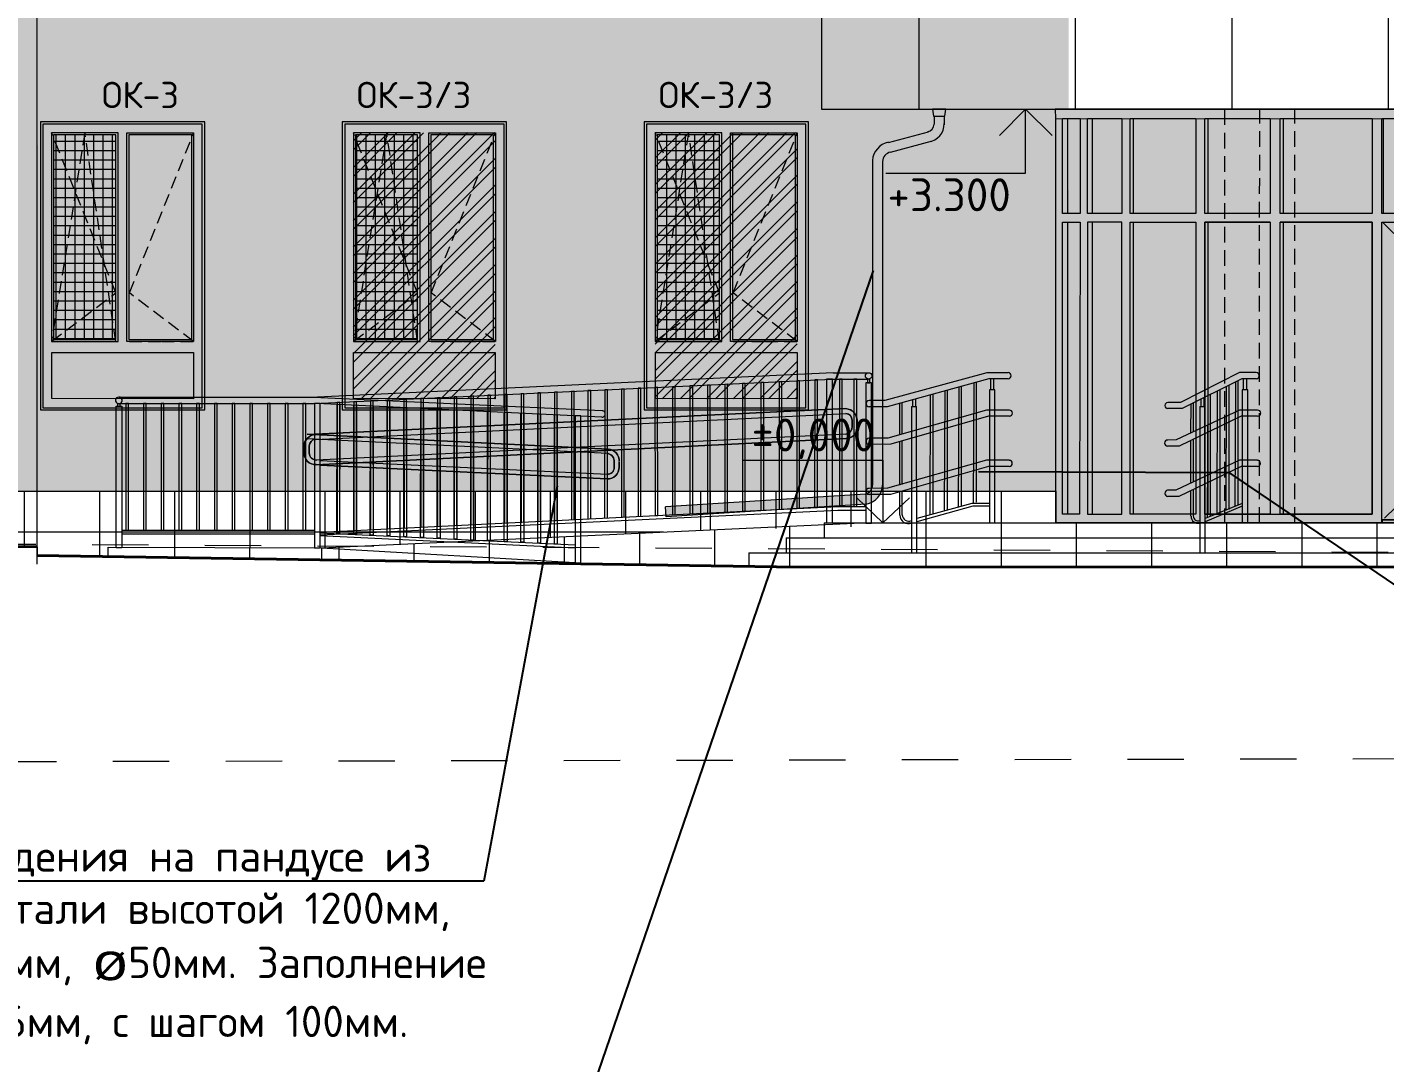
# Model space of a CAD drawing. Header units: millimetres. Extents: x -136099598 to 9192475, y 0 to 779331.
# Drawn here: x -328732 to -317891, y 284243 to 292509 of the extents above; entities that cross this region are included whole.
import ezdxf
from ezdxf import colors
from ezdxf.entities.mleader import LeaderData, LeaderLine
from ezdxf.math import Vec2, Vec3

# ---------------------------------------------------------------- set-up
doc = ezdxf.new("R2010")
doc.units = ezdxf.units.MM
doc.header["$MEASUREMENT"] = 0
for name, pattern in [('01_base$0$DASHED2', [0.375, 0.25, -0.125]), ('ADSK_Скрыто', [6, 3, -3]), ('ADSK_Штриховая_ш2 п1', [3, 2, -1]), ('DASHED2', [9.525, 6.35, -3.175])]:
    doc.linetypes.add(name, pattern=pattern)
doc.layers.get('0').update_dxf_attribs({"color": 250, "lineweight": 9})
for name, color, linetype, lineweight, true_color in [('!!!_Фасад_RAL7016', 7, 'Continuous', 0, 0x383e42), ('!_Окно_00_Штрих_Стекло', 7, 'Continuous', 0, 0x737373), ('!_Фасад_Штрих_Син', 7, 'Continuous', 5, 0x86d5d5), ('RAL 000 80 00', 7, 'Continuous', 0, 0xb9b8b6), ('RAL 7016', 7, 'Continuous', 0, 0x383e42), ('RAL 90 10', 7, 'Continuous', 0, 0xf1ece1)]:
    doc.layers.add(name, color=color, linetype=linetype, lineweight=lineweight, true_color=true_color)
for name, color, linetype, lineweight in [('!_Цоколь', 7, 'Continuous', 0), ('_Скрыто_', 7, 'ADSK_Скрыто', 9), ('АР-Выноски', 5, 'Continuous', 5), ('АР_Витраж', 4, 'Continuous', 15), ('АР_тонкая линия', 250, 'Continuous', 0), ('Водосточная система_Ном._пера__120', 7, 'Continuous', 5), ('Конструктив - Крыльца', 107, 'Continuous', 15), ('Панель', 7, 'Continuous', 9), ('Перекрытия', 7, 'Continuous', 9), ('Подвал', 250, 'ADSK_Штриховая_ш2 п1', 30), ('пунктир', 251, 'Continuous', 13), ('СТЕНЫ кирпич ЛИДЕР', 250, 'Continuous', 15), ('фасады', 7, 'Continuous', 9)]:
    doc.layers.add(name, color=color, linetype=linetype, lineweight=lineweight)
for name, color, linetype in [('!Рамки Штампы', 7, 'Continuous'), ('PDF _0', 7, 'Continuous'), ('PDF _PDF _0', 7, 'Continuous'), ('PDF _Текст', 7, 'Continuous')]:
    doc.layers.add(name, color=color, linetype=linetype)
doc.styles.add('ICOCPEUR', font='isocpeur.ttf')
doc.styles.add('PDF ISOCPEUR', font='isocpeur.ttf')
pattern_1 = [(90, (541247.05, -120), (-600, 1e-13), []), (180, (541247.05, -120), (-2e-13, -600), [])]

# ---------------------------------------------------------------- blocks, each defined once
blk = doc.blocks.new('A$C291afce0')
at = {"layer": 'PDF _0', "lineweight": 0}
blk.add_lwpolyline([(-6792, 578), (6807, 578), (6807, -622), (-6792, -622)], close=True, dxfattribs=at)
blk.add_lwpolyline([(-6792, -622), (-6792, 578)], dxfattribs=at)
blk = doc.blocks.new('A$Cb9b29b39')
at = {"layer": '!_Окно_00_Штрих_Стекло'}
h = blk.add_hatch(color=256, dxfattribs=at)
h.dxf.hatch_style = 1
h.set_gradient(color1=(70, 92, 124), color2=(219, 225, 235), name='CURVED')
h.paths.add_polyline_path([(105, 2196), (601, 2196), (601, 564), (105, 564)])
h.paths.add_polyline_path([(1208, 2196), (707, 2195), (707, 563), (1208, 564)])
h.paths.add_polyline_path([(90, 460), (1222, 458), (1221, 89), (90, 91)])
at = {"layer": 'PDF _PDF _0', "lineweight": 0, "true_color": 0x636466}
h = blk.add_hatch(dxfattribs=at)
h.set_pattern_fill('ANSI37', color=251, scale=600, angle=135)
h.paths.add_polyline_path([(601, 564), (601, 2197), (105, 2196), (105, 563)])
at = {"layer": 'RAL 7016'}
h = blk.add_hatch(color=256, dxfattribs=at)
h.dxf.hatch_style = 1
h.paths.add_polyline_path([(1312, 2301), (0, 2301), (0, 0), (1312, 0)])
h.paths.add_polyline_path([(707, 2196), (1207, 2196), (1208, 564), (707, 563)], flags=16)
h.paths.add_polyline_path([(601, 2196), (601, 564), (105, 564), (105, 2196)], flags=16)
h.paths.add_polyline_path([(1222, 458), (1222, 89), (90, 91), (90, 460)], flags=16)
at = {"layer": 'PDF _0', "linetype": 'ADSK_Штриховая_ш2 п1', "lineweight": 0, "ltscale": 50}
for points in [[(601, 548), (355, 2213), (89, 548), (601, 935), (89, 2213)], [(711, 548), (969, 548), (1223, 548), (711, 935), (1223, 2213)]]:
    blk.add_lwpolyline(points, dxfattribs=at)
at = {"layer": 'PDF _PDF _0', "lineweight": 0}
for points in [[(0, 0), (1312, 0), (1312, 2301), (0, 2301)], [(20, 18), (1292, 18), (1292, 2281), (20, 2281)], [(89, 548), (621, 548), (621, 2213), (89, 2213)], [(105, 563), (601, 564), (601, 2197), (105, 2196)], [(1223, 548), (691, 548), (691, 2213), (1223, 2213)], [(707, 563), (1208, 564), (1208, 2197), (707, 2196)], [(1222, 88), (90, 92), (90, 459), (1222, 459)]]:
    blk.add_lwpolyline(points, close=True, dxfattribs=at)
at = {"layer": 'PDF _Текст', "lineweight": 0, "insert": (490, 2409), "char_height": 210, "attachment_point": 7, "style": 'PDF ISOCPEUR'}
blk.add_mtext('ОК-3', dxfattribs=at)
blk = doc.blocks.new('A$C9c583e8e')
at = {"layer": 'фасады', "true_color": 0xe9f2f2}
blk.add_hatch(color=7, dxfattribs=at).paths.add_polyline_path([(148, 1095), (111, 1095), (113, -1188), (148, -1189)])
at = {"layer": 'АР_Витраж', "color": 18, "true_color": 0x000000}
blk.add_lwpolyline([(148, 1095), (111, 1095), (111, -1189), (148, -1189)], close=True, dxfattribs=at)
blk = doc.blocks.new('A$C26549499')
at = {"layer": '!_Окно_00_Штрих_Стекло'}
h = blk.add_hatch(color=256, dxfattribs=at)
h.dxf.hatch_style = 1
h.set_gradient(color1=(70, 92, 124), color2=(219, 225, 235), name='CURVED')
h.paths.add_polyline_path([(9772, 67), (9780, 3228), (103, 3228), (98, 67)])
h = blk.add_hatch(color=256, dxfattribs=at)
h.dxf.hatch_style = 1
h.set_gradient(color1=(70, 92, 124), color2=(219, 225, 235), name='CURVED')
h.paths.add_polyline_path([(2710, 323), (4269, 323), (4269, 2297), (2710, 2297)])
h = blk.add_hatch(color=256, dxfattribs=at)
h.dxf.hatch_style = 1
h.set_gradient(color1=(70, 92, 124), color2=(219, 225, 235), name='CURVED')
h.paths.add_polyline_path([(7162, 325), (5602, 325), (5602, 2299), (7162, 2299)])
at = {"true_color": 0x383e42}
h = blk.add_hatch(color=250, dxfattribs=at)
h.dxf.hatch_style = 1
h.paths.add_polyline_path([(4369, 2398), (2610, 2398), (2610, -2), (4369, -2)])
h.paths.add_polyline_path([(2710, 323), (2710, 2298), (4269, 2298), (4269, 323)], flags=16)
h = blk.add_hatch(color=250, dxfattribs=at)
h.dxf.hatch_style = 1
h.paths.add_polyline_path([(5502, 2400), (7262, 2400), (7262, 0), (5502, 0)])
h.paths.add_polyline_path([(7162, 325), (7162, 2300), (5602, 2300), (5602, 325)], flags=16)
h = blk.add_hatch(color=250, dxfattribs=at)
h.dxf.hatch_style = 1
h.paths.add_polyline_path([(3909, 2291), (3709, 2291), (3709, 322), (3909, 322)])
h = blk.add_hatch(color=250, dxfattribs=at)
h.dxf.hatch_style = 1
h.paths.add_polyline_path([(5962, 2293), (6162, 2293), (6162, 324), (5962, 324)])
at = {"layer": 'RAL 7016', "ltscale": 100, "transparency": 33554687}
h = blk.add_hatch(color=256, dxfattribs=at)
h.dxf.hatch_style = 1
h.paths.add_polyline_path([(0, 3300), (9871, 3300), (9871, 0), (0, 0)])
h.paths.add_polyline_path([(96, 3226), (98, 68), (9773, 68), (9771, 3226)], flags=16)
h = blk.add_hatch(color=256, dxfattribs=at)
h.dxf.hatch_style = 1
h.paths.add_polyline_path([(294, 59), (294, 3228), (194, 3228), (194, 59)])
h = blk.add_hatch(color=256, dxfattribs=at)
h.dxf.hatch_style = 1
h.paths.add_polyline_path([(622, 58), (622, 3228), (529, 3228), (529, 58)])
h = blk.add_hatch(color=256, dxfattribs=at)
h.dxf.hatch_style = 1
h.paths.add_polyline_path([(1217, 59), (1217, 3228), (1120, 3228), (1120, 59)])
h = blk.add_hatch(color=256, dxfattribs=at)
h.dxf.hatch_style = 1
h.paths.add_polyline_path([(1818, 58), (1818, 3227), (1711, 3227), (1712, 58)])
h = blk.add_hatch(color=256, dxfattribs=at)
h.dxf.hatch_style = 1
h.paths.add_polyline_path([(2610, 59), (2609, 3227), (2526, 3227), (2526, 59)])
h = blk.add_hatch(color=256, dxfattribs=at)
h.dxf.hatch_style = 1
h.paths.add_polyline_path([(4470, 58), (4470, 3228), (4370, 3228), (4370, 58)])
h = blk.add_hatch(color=256, dxfattribs=at)
h.dxf.hatch_style = 1
h.paths.add_polyline_path([(5533, 58), (5533, 3228), (5433, 3228), (5433, 58)])
h = blk.add_hatch(color=256, dxfattribs=at)
h.dxf.hatch_style = 1
h.paths.add_polyline_path([(7357, 58), (7357, 3228), (7257, 3228), (7257, 58)])
h = blk.add_hatch(color=256, dxfattribs=at)
h.dxf.hatch_style = 1
h.paths.add_polyline_path([(8160, 58), (8160, 3226), (8053, 3226), (8053, 58)])
h = blk.add_hatch(color=256, dxfattribs=at)
h.dxf.hatch_style = 1
h.paths.add_polyline_path([(8751, 58), (8751, 3226), (8654, 3226), (8654, 58)])
h = blk.add_hatch(color=256, dxfattribs=at)
h.dxf.hatch_style = 1
h.paths.add_polyline_path([(9342, 58), (9342, 3226), (9249, 3226), (9249, 58)])
h = blk.add_hatch(color=256, dxfattribs=at)
h.dxf.hatch_style = 1
h.paths.add_polyline_path([(9677, 58), (9677, 3225), (9577, 3225), (9577, 58)])
h = blk.add_hatch(color=256, dxfattribs=at)
h.dxf.hatch_style = 1
h.paths.add_polyline_path([(9818, 2467), (53, 2468), (53, 2398), (9818, 2398)])
at = {"ltscale": 150}
blk.add_lwpolyline([(-2, 3228), (9871, 3225), (9871, 3300), (-4, 3300)], close=True, dxfattribs=at)
at = {"layer": 'PDF _0', "lineweight": 0}
for points in [[(0, 0), (0, 3225)], [(98, 2468), (98, 3225)], [(294, 2468), (294, 3227)], [(622, 2468), (622, 3225)], [(1217, 2468), (1217, 3225)], [(1818, 2468), (1818, 3225)], [(2618, 2468), (2618, 3225)], [(7257, 2471), (7257, 3229)], [(8160, 2468), (8681, 2468), (8681, 3225), (7342, 3228), (7340, 2468), (8080, 2468)], [(8053, 2468), (8053, 3225)], [(8654, 2468), (8654, 3225)], [(9249, 2468), (9249, 3225)], [(9577, 2468), (9577, 3225)], [(9773, 2468), (9773, 3225)], [(9871, 0), (9871, 3225)], [(98, 68), (98, 2398)], [(294, 68), (294, 2398)], [(622, 68), (622, 2398)], [(1712, 2398), (1190, 2398), (1190, 68), (2526, 68), (2526, 2398), (1792, 2398)], [(1217, 68), (1217, 2398)], [(1217, 68), (1217, 2398)], [(1818, 68), (1818, 2398)], [(8160, 2398), (8681, 2398), (8681, 68), (7340, 68), (7340, 2398), (8080, 2398)], [(8053, 68), (8053, 2398)], [(8654, 68), (8654, 2398)], [(9249, 68), (9249, 2398)], [(9577, 68), (9577, 2398)], [(9773, 68), (9773, 2398)], [(9871, 0), (0, 0)]]:
    blk.add_lwpolyline(points, dxfattribs=at)
for points in [[(53, 3227), (194, 3227), (194, 2468), (53, 2468)], [(254, 3227), (529, 3227), (529, 2468), (254, 2468)], [(595, 3227), (1120, 3227), (1120, 2468), (595, 2468)], [(1190, 3227), (1712, 3227), (1712, 2468), (1190, 2468)], [(1792, 3227), (2526, 3227), (2526, 2468), (1792, 2468)], [(2605, 3227), (4370, 3227), (4370, 2468), (2605, 2468)], [(4450, 3227), (5433, 3229), (5433, 2471), (4450, 2468)], [(7270, 3229), (5515, 3229), (5515, 2471), (7270, 2471)], [(8080, 3227), (7342, 3228), (7340, 2468), (8080, 2468)], [(8681, 3225), (8160, 3225), (8160, 2468), (8681, 2468)], [(9276, 3225), (8751, 3225), (8751, 2468), (9276, 2468)], [(9617, 3225), (9342, 3225), (9342, 2468), (9617, 2468)], [(9818, 3225), (9677, 3225), (9677, 2468), (9818, 2468)], [(53, 2398), (194, 2398), (190, 68), (53, 68)], [(529, 2398), (254, 2398), (254, 68), (529, 68)], [(595, 2398), (1120, 2398), (1120, 68), (595, 68)], [(1190, 2398), (1712, 2398), (1712, 68), (1190, 68)], [(1792, 2398), (2526, 2398), (2526, 68), (1792, 68)], [(1792, 2398), (2526, 2398), (2526, 68), (1792, 68)], [(2605, 2398), (4369, 2398), (4369, 0), (2605, 0)], [(5433, 2401), (4435, 2398), (4435, 66), (5433, 69)], [(7270, 2401), (5512, 2401), (5512, 2), (7270, 0)], [(8080, 2398), (7340, 2398), (7340, 68), (8080, 68)], [(8681, 2398), (8160, 2398), (8160, 68), (8681, 68)], [(9276, 2398), (8751, 2398), (8751, 68), (9276, 68)], [(9342, 2398), (9617, 2398), (9617, 68), (9342, 68)], [(9818, 2398), (9677, 2398), (9682, 68), (9818, 68)]]:
    blk.add_lwpolyline(points, close=True, dxfattribs=at)
at = {"layer": 'PDF _0', "color": 251, "lineweight": 0, "true_color": 0x626366, "transparency": 33554559}
for points in [[(2605, 0), (2605, 0), (0, 0)], [(5513, 3), (5513, 3), (4365, 0)]]:
    blk.add_solid(points, dxfattribs=at)
at = {"layer": 'АР_Витраж', "color": 18, "true_color": 0x000000}
for points in [[(2605, 2398), (4369, 2398), (4369, 23), (2605, 23)], [(7270, 2400), (5502, 2400), (5502, 25), (7270, 25)], [(3709, 2298), (2710, 2298), (2710, 323), (3709, 323)], [(3909, 2298), (4269, 2298), (4269, 323), (3909, 323)], [(5962, 2300), (5602, 2300), (5602, 325), (5962, 325)], [(6162, 2300), (7162, 2300), (7162, 325), (6162, 325)], [(2610, 23), (4369, 23), (4369, -2), (2610, -2)], [(7262, 25), (5502, 25), (5502, 0), (7262, 0)]]:
    blk.add_lwpolyline(points, close=True, dxfattribs=at)
at = {"layer": 'Панель'}
for p, q in [((3809, 2398), (3809, 23)), ((6062, 2400), (6062, 25))]:
    blk.add_line(p, q, dxfattribs=at)
at = {"layer": 'Перекрытия', "linetype": 'DASHED2', "ltscale": 20}
for points in [[(2610, 2398), (3809, 1186), (2610, 23)], [(4369, 2398), (3809, 1186), (4369, 23)], [(5502, 2400), (6062, 1188), (5502, 25)], [(7262, 2400), (6062, 1188), (7262, 25)]]:
    blk.add_lwpolyline(points, dxfattribs=at)
for points in [[(3909, 1145), (4269, 1145), (4269, 1182), (3909, 1182)], [(5962, 1147), (5602, 1147), (5602, 1184), (5962, 1184)]]:
    blk.add_lwpolyline(points, close=True, dxfattribs=at)
at = {"layer": '!Рамки Штампы', "color": 2, "linetype": 'ByBlock', "lineweight": 5, "ltscale": 40}
blk.add_blockref('A$C9c583e8e', (3520, 1238), dxfattribs=at)
at = {"layer": '!Рамки Штампы', "color": 2, "linetype": 'ByBlock', "lineweight": 5, "ltscale": 40, "xscale": -1}
blk.add_blockref('A$C9c583e8e', (6351, 1240), dxfattribs=at)
at = {"layer": 'PDF _Текст', "lineweight": 0, "insert": (6077, 2771), "char_height": 210, "attachment_point": 7, "style": 'PDF ISOCPEUR'}
blk.add_mtext('ВН-1', dxfattribs=at)
blk = doc.blocks.new('A$C857bca72')
at = {"ltscale": 150}
blk.add_line((0, 1169), (41, 1169), dxfattribs=at)
for centre, radius, start, end in [((-14, 292), 55.7, 180.3791, 284.933), ((-13, 294), 39.1, 178.5094, 289.299)]:
    blk.add_arc(centre, radius, start, end, dxfattribs=at)
at = {"layer": 'PDF _0', "lineweight": 0}
for p, q in [((349, 1302), (349, 1390)), ((372, 1390), (372, 1302)), ((11, 1169), (11, 1227)), ((33, 1239), (33, 1169))]:
    blk.add_line(p, q, dxfattribs=at)
for points in [[(451, 1439), (317, 1439), (-155, 1200), (-255, 1200)], [(453, 1390), (335, 1390), (-141, 1151), (-258, 1151)], [(210, 337), (214, 1328)], [(231, 1337), (231, 345)], [(283, 372), (287, 1364)], [(304, 1372), (304, 381)], [(384, 240), (384, 1302), (339, 1302), (339, 240)], [(-52, 1195), (-52, 965)], [(63, 280), (67, 1257)], [(84, 1265), (84, 289)], [(138, 309), (142, 1293)], [(159, 1301), (159, 318)], [(462, 1139), (317, 1139), (-188, 901), (-258, 900)], [(462, 1091), (331, 1091), (-165, 852), (-258, 851)], [(-70, 956), (-69, 1186)], [(0, 1169), (0, 0), (44, 0), (41, 1169)], [(-70, 556), (-70, 897)], [(-52, 906), (-52, 565)], [(461, 739), (316, 739), (-190, 500), (-258, 499)], [(461, 690), (330, 690), (-167, 451), (-258, 450)], [(-183, 451), (-183, 451)], [(-70, 292), (-70, 497)], [(-52, 506), (-52, 295)], [(339, 395), (339, 395), (44, 274)], [(339, 373), (339, 373), (44, 248)]]:
    blk.add_lwpolyline(points, dxfattribs=at)
for centre, start, end in [((451, 1414), 270.0009, 89.9991), ((-255, 1176), 90.0009, 269.9991), ((462, 1115), 270.0009, 89.9991), ((-256, 876), 90.0009, 269.9991), ((461, 714), 270.0009, 89.9991), ((-255, 475), 90.0009, 269.9991)]:
    blk.add_arc(centre, 24.4, start, end, dxfattribs=at)
blk = doc.blocks.new('A$C0f0e8ce5')
at = {"ltscale": 150}
blk.add_line((0, 1169), (41, 1169), dxfattribs=at)
for centre, radius, start, end in [((-24, 303), 69.5, 181.6301, 290.3445), ((-22, 306), 53.3, 183.6362, 294.9608)]:
    blk.add_arc(centre, radius, start, end, dxfattribs=at)
at = {"layer": 'PDF _0', "lineweight": 0}
for p, q in [((633, 1302), (633, 1389)), ((655, 1389), (655, 1302)), ((11, 1169), (11, 1221)), ((33, 1228), (33, 1169))]:
    blk.add_line(p, q, dxfattribs=at)
for points in [[(772, 1438), (601, 1438), (-212, 1215), (-338, 1215)], [(773, 1389), (618, 1389), (-194, 1166), (-341, 1166)], [(376, 365), (380, 1323)], [(397, 1327), (397, 371)], [(496, 398), (500, 1356)], [(516, 1360), (516, 404)], [(667, 240), (667, 1302), (623, 1302), (623, 240)], [(-94, 942), (-93, 1192)], [(-76, 1197), (-76, 947)], [(149, 302), (153, 1259)], [(170, 1264), (170, 308)], [(264, 336), (268, 1293)], [(285, 1298), (285, 342)], [(782, 1139), (600, 1139), (-188, 916), (-341, 915)], [(782, 1090), (615, 1090), (-165, 867), (-341, 866)], [(0, 1169), (0, 0), (44, 0), (41, 1169)], [(-93, 540), (-93, 887)], [(-76, 892), (-76, 545)], [(781, 739), (599, 739), (-190, 515), (-340, 514)], [(781, 690), (614, 690), (-167, 466), (-340, 465)], [(-183, 466), (-183, 466)], [(-94, 301), (-93, 486)], [(-76, 491), (-76, 302)], [(623, 395), (481, 395), (44, 274)], [(623, 373), (489, 373), (44, 248)]]:
    blk.add_lwpolyline(points, dxfattribs=at)
for centre, start, end in [((772, 1414), 270.0009, 89.9991), ((-338, 1191), 90.0009, 269.9991), ((782, 1115), 270.0009, 89.9991), ((-338, 891), 90.0009, 269.9991), ((781, 714), 270.0009, 89.9991), ((-338, 490), 90.0009, 269.9991)]:
    blk.add_arc(centre, 24.4, start, end, dxfattribs=at)
blk = doc.blocks.new('A$C4fb3ac88')
at = {"ltscale": 150}
for name, p in [('A$C0f0e8ce5', (-6085, 0)), ('A$C857bca72', (-3783, 0))]:
    blk.add_blockref(name, p, dxfattribs=at)
blk = doc.blocks.new('A$C777aa351')
at = {"ltscale": 150}
for p, q in [((1530, 2175), (1817, 2175)), ((1535, 2227), (1819, 2227)), ((-4177, 1980), (-2609, 1980)), ((-4169, 2032), (-2583, 2032)), ((1572, 1159), (1791, 1159)), ((1572, 1130), (1791, 1130)), ((-4146, 969), (-2606, 969)), ((-4146, 940), (-2606, 940))]:
    blk.add_line(p, q, dxfattribs=at)
for points in [[(1637, 1940), (-2600, 1735), (1637, 1940)], [(-263, 1617), (-2666, 1735), (-263, 1617), (-263, 1617)], [(1637, 1701), (-2596, 1492), (1637, 1701), (1637, 1701)], [(-269, 1379), (-2561, 1490), (-269, 1379)]]:
    blk.add_lwpolyline(points, close=True, dxfattribs=at)
for points in [[(-2600, 1695), (1644, 1902)], [(1637, 1737), (-2592, 1530)], [(-263, 1581), (-2666, 1699)], [(-2561, 1527), (-267, 1416)]]:
    blk.add_lwpolyline(points, dxfattribs=at)
blk.add_arc((-311, 1898), 25.8, 266.2509, 87.983, dxfattribs=at)
at = {"layer": 'PDF _0', "lineweight": 0}
for points in [[(1827, 2175), (1826, 2175), (1808, 2175), (1809, 2147), (1827, 2147)], [(1840, 1026), (1840, 2147), (1796, 2147), (1796, 1026)], [(-4190, 830), (-4190, 1961), (-4146, 1961), (-4146, 830)], [(-2561, 830), (-2561, 1981), (-2606, 1981), (-2606, 830)], [(-2561, 830), (-2561, 1981), (-2606, 1981), (-2606, 830)], [(-481, 710), (-481, 1882), (-525, 1882), (-525, 710)]]:
    blk.add_lwpolyline(points, close=True, dxfattribs=at)
for points in [[(-4190, 1925), (-4190, 1961), (-4177, 1961)], [(-4177, 1961), (-4177, 1981)], [(-4158, 1961), (-4158, 1982)], [(-4158, 1961), (-4146, 1961), (-4146, 1925)], [(-4190, 1926), (-4190, 1926)]]:
    blk.add_lwpolyline(points, dxfattribs=at)
blk.add_circle((1818, 2201), 26.1, dxfattribs=at)
blk.add_arc((-4169, 2006), 26.1, 293.1169, 251.3942, dxfattribs=at)
at = {"layer": 'Конструктив - Крыльца', "color": 18, "lineweight": 0, "true_color": 0x000000}
for points in [[(-2609, 1980), (1523, 2175)], [(1535, 2227), (-2582, 2032)], [(1409, 1151), (1409, 2170), (1387, 2169), (1386, 1150)], [(1530, 1027), (1530, 2175), (1482, 2175), (1482, 1026)], [(1607, 1157), (1607, 2175), (1585, 2175), (1585, 1155)], [(1723, 1157), (1723, 2175), (1700, 2175), (1700, 1156)], [(-801, 1041), (-801, 2066), (-824, 2065), (-824, 1040)], [(-668, 1048), (-668, 2073), (-690, 2072), (-690, 1047)], [(-534, 1054), (-534, 2079), (-556, 2078), (-556, 1053)], [(-401, 1061), (-401, 2085), (-423, 2084), (-423, 1060)], [(-267, 1067), (-267, 2091), (-289, 2090), (-290, 1066)], [(-134, 1074), (-134, 2097), (-156, 2096), (-156, 1073)], [(0, 1081), (0, 2104), (-22, 2103), (-22, 1079)], [(274, 1094), (274, 2116), (251, 2115), (251, 1093)], [(413, 1101), (413, 2123), (390, 2122), (391, 1100)], [(552, 1108), (552, 2128), (530, 2127), (530, 1107)], [(691, 1114), (691, 2135), (669, 2134), (669, 1113)], [(833, 1121), (833, 2142), (811, 2141), (811, 1120)], [(980, 1129), (980, 2150), (958, 2149), (958, 1128)], [(1125, 1136), (1125, 2157), (1103, 2155), (1103, 1135)], [(1267, 1143), (1267, 2163), (1245, 2162), (1245, 1142)], [(-4092, 969), (-4092, 1980), (-4114, 1980), (-4114, 967)], [(-3950, 969), (-3950, 1980), (-3972, 1980), (-3972, 968)], [(-3809, 969), (-3809, 1980), (-3831, 1980), (-3831, 968)], [(-3667, 969), (-3667, 1980), (-3689, 1980), (-3689, 968)], [(-3526, 969), (-3526, 1980), (-3548, 1980), (-3548, 968)], [(-3384, 969), (-3384, 1980), (-3406, 1980), (-3406, 968)], [(-3243, 969), (-3243, 1980), (-3265, 1980), (-3265, 968)], [(-3101, 969), (-3101, 1980), (-3123, 1980), (-3123, 968)], [(-2960, 969), (-2960, 1980), (-2982, 1980), (-2982, 968)], [(-2818, 969), (-2818, 1980), (-2840, 1980), (-2840, 968)], [(-2676, 970), (-2676, 1980), (-2699, 1980), (-2699, 969)], [(-2614, 2032), (-310, 1924)], [(-312, 1872), (-2587, 1980)], [(-2405, 1969), (-2406, 943), (-2428, 944), (-2427, 1970)], [(-2405, 963), (-2405, 1990), (-2427, 1988), (-2427, 962)], [(-2271, 970), (-2272, 1996), (-2294, 1995), (-2293, 968)], [(-2271, 1963), (-2272, 936), (-2294, 937), (-2294, 1964)], [(-2138, 1956), (-2138, 930), (-2161, 931), (-2160, 1957)], [(-2137, 976), (-2138, 2002), (-2160, 2001), (-2160, 975)], [(-2004, 1950), (-2005, 924), (-2027, 925), (-2026, 1951)], [(-2004, 982), (-2004, 2009), (-2026, 2008), (-2026, 981)], [(-1870, 989), (-1871, 2015), (-1893, 2014), (-1892, 988)], [(-1736, 995), (-1737, 2021), (-1759, 2020), (-1759, 994)], [(-1603, 1002), (-1603, 2027), (-1625, 2026), (-1625, 1001)], [(-1469, 1008), (-1469, 2034), (-1491, 2033), (-1492, 1007)], [(-1336, 1015), (-1336, 2041), (-1358, 2040), (-1358, 1014)], [(-1202, 1021), (-1202, 2048), (-1224, 2047), (-1225, 1020)], [(-1069, 1028), (-1069, 2053), (-1091, 2052), (-1091, 1027)], [(-935, 1035), (-935, 2059), (-957, 2058), (-957, 1033)], [(-1871, 1944), (-1871, 917), (-1893, 918), (-1893, 1945)], [(-1737, 1937), (-1737, 911), (-1760, 912), (-1759, 1938)], [(-1603, 1931), (-1603, 905), (-1626, 906), (-1626, 1932)], [(-1470, 1924), (-1470, 898), (-1492, 899), (-1492, 1925)], [(-1336, 1917), (-1336, 891), (-1358, 892), (-1358, 1919)], [(-1203, 1911), (-1203, 885), (-1225, 886), (-1225, 1912)], [(-1069, 1904), (-1069, 879), (-1092, 880), (-1092, 1905)], [(-936, 1898), (-935, 873), (-958, 874), (-958, 1899)], [(-802, 1891), (-802, 866), (-824, 867), (-824, 1892)], [(-668, 1885), (-668, 859), (-690, 861), (-690, 1886)], [(-2558, 954), (1568, 1158)], [(-2558, 932), (1572, 1130)], [(-2566, 950), (-525, 852)], [(-2566, 928), (-525, 828)]]:
    blk.add_lwpolyline(points, dxfattribs=at)
for points in [[(112, 1087), (134, 1087), (133, 2111), (111, 2110)], [(1686, 1797), (1686, 1850)], [(1726, 1793), (1726, 1853)], [(-2690, 1585), (-2690, 1644)], [(-2649, 1586), (-2649, 1643)], [(-214, 1509), (-214, 1466)], [(-174, 1514), (-174, 1464)]]:
    blk.add_lwpolyline(points, close=True, dxfattribs=at)
for points in [[(1726, 1845, 0.390224), (1637, 1940, -0.390224)], [(1686, 1848, 0.391491), (1637, 1901, -0.391491)], [(-2690, 1639, -0.390224), (-2600, 1735, 0.390224)], [(1637, 1737, 0.358725), (1686, 1797, -0.358725)], [(1637, 1701, 0.412999), (1726, 1795, -0.412999)], [(-2649, 1643, -0.391491), (-2600, 1695, 0.391491)], [(-2594, 1493, -0.450265), (-2690, 1591, 0.450265)], [(-2589, 1530, -0.428125), (-2649, 1586, 0.428125)], [(-263, 1617, -0.429278), (-174, 1518, 0.429278)], [(-263, 1581, -0.39093), (-214, 1513, 0.39093)], [(-174, 1473, -0.418964), (-269, 1379, 0.418964)], [(-214, 1469, -0.423509), (-269, 1416, 0.423509)]]:
    blk.add_lwpolyline(points, format="xyb", close=True, dxfattribs=at)
blk = doc.blocks.new('A$C26a363a3')
at = {"layer": '!!!_Фасад_RAL7016'}
h = blk.add_hatch(color=256, dxfattribs=at)
h.dxf.hatch_style = 1
h.paths.add_polyline_path([(-80, -1059, -0.347969), (-138, -1138), (-1733, -1240), (-1728, -1320), (-132, -1218, 0.373006), (0, -1060), (0, 1514, -0.365706), (62, 1592), (399, 1681, 0.322054), (491, 1817), (491, 1879), (411, 1879), (411, 1814, -0.333985), (367, 1755), (46, 1670, 0.33944), (-80, 1524)])
h.paths.add_polyline_path([(397, 1934), (406, 1879), (497, 1879), (506, 1934)])
at = {"ltscale": 150}
for p, q in [((46, 1670), (367, 1755)), ((62, 1592), (399, 1681)), ((-138, -1138), (-1733, -1240)), ((-132, -1218), (-1728, -1320))]:
    blk.add_line(p, q, dxfattribs=at)
at = {"color": 18, "ltscale": 150, "true_color": 0x000000}
blk.add_line((-1728, -1320), (-1733, -1240), dxfattribs=at)
blk.add_lwpolyline([(406, 1879), (497, 1879), (506, 1934), (397, 1934)], close=True, dxfattribs=at)
for centre, radius, start, end in [((350, 1814), 60.8, 277.3843, 2.2652), ((350, 1814), 141, 277.3843, 2.2652), ((78, 1515), 159, 101.4454, 176.4425), ((77, 1516), 77, 101.046, 178.6009), ((-159, -1062), 78.7, 285.1785, 358.0918), ((-157, -1063), 157, 279.1674, 359.0071)]:
    blk.add_arc(centre, radius, start, end, dxfattribs=at)
at = {"layer": 'Водосточная система_Ном._пера__120', "color": 7, "linetype": 'Continuous', "lineweight": 5}
for p, q in [((411, 1879), (411, 1814)), ((491, 1879), (491, 1810)), ((-80, 1524), (-80, -1065)), ((0, 1518), (0, -1065))]:
    blk.add_line(p, q, dxfattribs=at)
blk = doc.blocks.new('A$C2df8baa9')
at = {"layer": '!_Окно_00_Штрих_Стекло'}
h = blk.add_hatch(color=256, dxfattribs=at)
h.dxf.hatch_style = 1
h.set_gradient(color1=(70, 92, 124), color2=(219, 225, 235), name='CURVED')
h.paths.add_polyline_path([(105, 2196), (601, 2196), (601, 564), (105, 564)])
h.paths.add_polyline_path([(1208, 2196), (707, 2195), (707, 563), (1208, 564)])
h.paths.add_polyline_path([(90, 460), (1222, 458), (1221, 89), (90, 91)])
at = {"layer": 'PDF _PDF _0', "lineweight": 0, "true_color": 0x636466}
h = blk.add_hatch(dxfattribs=at)
h.set_pattern_fill('ANSI32', color=251, scale=400)
h.set_pattern_definition([(45, (322871.06, -274280.33), (-106.066017, 106.066017), []), (45, (322941.77, -274280.33), (-106.066017, 106.066017), [])])
h.paths.add_polyline_path([(1222, 90), (1223, 2214), (89, 2213), (87, 89)])
h = blk.add_hatch(dxfattribs=at)
h.set_pattern_fill('ANSI37', color=251, scale=600, angle=135)
h.paths.add_polyline_path([(601, 564), (601, 2197), (105, 2196), (105, 563)])
at = {"layer": 'RAL 7016'}
h = blk.add_hatch(color=256, dxfattribs=at)
h.dxf.hatch_style = 1
h.paths.add_polyline_path([(1312, 2301), (0, 2301), (0, 0), (1312, 0)])
h.paths.add_polyline_path([(707, 2196), (1207, 2196), (1208, 564), (707, 563)], flags=16)
h.paths.add_polyline_path([(601, 2196), (601, 564), (105, 564), (105, 2196)], flags=16)
h.paths.add_polyline_path([(1222, 458), (1222, 89), (90, 91), (90, 460)], flags=16)
at = {"layer": 'PDF _0', "linetype": 'ADSK_Штриховая_ш2 п1', "lineweight": 0, "ltscale": 50}
for points in [[(601, 548), (355, 2213), (89, 548), (601, 935), (89, 2213)], [(711, 548), (969, 548), (1223, 548), (711, 935), (1223, 2213)]]:
    blk.add_lwpolyline(points, dxfattribs=at)
at = {"layer": 'PDF _PDF _0', "lineweight": 0}
for points in [[(0, 0), (1312, 0), (1312, 2301), (0, 2301)], [(20, 18), (1292, 18), (1292, 2281), (20, 2281)], [(89, 548), (621, 548), (621, 2213), (89, 2213)], [(105, 563), (601, 564), (601, 2197), (105, 2196)], [(1223, 548), (691, 548), (691, 2213), (1223, 2213)], [(707, 563), (1208, 564), (1208, 2197), (707, 2196)], [(1222, 88), (90, 92), (90, 459), (1222, 459)]]:
    blk.add_lwpolyline(points, close=True, dxfattribs=at)
at = {"layer": 'PDF _Текст', "lineweight": 0, "insert": (115, 2409), "char_height": 210, "attachment_point": 7, "style": 'PDF ISOCPEUR'}
blk.add_mtext('ОК-3/3', dxfattribs=at)

msp = doc.modelspace()

# ---------------------------------------------------------------- hatches: boundary and pattern name
at = {"layer": '!_Фасад_Штрих_Син', "ltscale": 10, "true_color": 0x383e42}
h = msp.add_hatch(dxfattribs=at)
h.set_pattern_fill('GRATE', color=250, scale=40000, angle=90)
h.set_pattern_definition([(90, (198387, 4000), (-1250, 8e-14), []), (180, (198387, 4000), (-6e-13, -5000), [])])
h.paths.add_polyline_path([(-308786.9, 293053.6), (-322386.2, 293053.5), (-322385.8, 291853.5), (-308786.4, 291853.5)])
at = {"layer": '!_Цоколь', "lineweight": 0, "ltscale": 5, "true_color": 0x636466}
h = msp.add_hatch(dxfattribs=at)
h.set_pattern_fill('ANSI37', color=251, scale=4800, angle=45)
h.set_pattern_definition(pattern_1)
h.paths.add_polyline_path([(-333846.6, 288433.1), (-328651.3, 288362.5), (-328652, 288804.9), (-333846.8, 288804.9)])
h = msp.add_hatch(dxfattribs=at)
h.set_pattern_fill('ANSI37', color=251, scale=4800, angle=45)
h.set_pattern_definition(pattern_1)
h.paths.add_polyline_path([(-323279.2, 288804.9), (-328652, 288804.9), (-328652, 288291.7), (-328086.1, 288283.1), (-328084.7, 288358.9), (-326382.4, 288354.1), (-323276.4, 288497.7), (-323276.4, 288544.1)])
at = {"layer": '!_Цоколь', "lineweight": 0, "ltscale": 5, "true_color": 0xf1ece1}
h = msp.add_hatch(dxfattribs=at)
h.set_pattern_fill('ANSI37', color=254, scale=4800, angle=45)
h.set_pattern_definition(pattern_1)
h.paths.add_polyline_path([(-320521.3, 288804.9), (-323279.2, 288804.9), (-323276, 288497.8), (-320521.7, 288553.6)])
h = msp.add_hatch(dxfattribs=at)
h.set_pattern_fill('ANSI37', color=254, scale=4800, angle=45)
h.set_pattern_definition([(90, (528758.5, 55.3), (-600, 1e-13), []), (180, (528758.5, 55.3), (-2e-13, -600), [])])
h.paths.add_polyline_path([(-322069.7, 288553.6), (-326382.4, 288354.1), (-326382.4, 288257), (-322070, 288201.1)])
h = msp.add_hatch(dxfattribs=at)
h.set_pattern_fill('ANSI37', color=254, scale=4800, angle=45)
h.set_pattern_definition([(90, (541247.05, -43.14), (-600, 1e-13), []), (180, (541247.05, -43.14), (-2e-13, -600), [])])
h.paths.add_polyline_path([(-307903.2, 288553.5), (-322069.7, 288553.6), (-322073.5, 288201.1), (-307903.2, 288196.7)])
h = msp.add_hatch(dxfattribs=at)
h.set_pattern_fill('ANSI37', color=254, scale=4800, angle=45)
h.set_pattern_definition([(90, (524445.9, 111.2), (-600, 1e-13), []), (180, (524445.9, 111.2), (-2e-13, -600), [])])
h.paths.add_polyline_path([(-326383, 288354.1), (-328084.7, 288358.9), (-328085.1, 288283.1), (-326382.6, 288257)])
at = {"layer": 'RAL 000 80 00'}
h = msp.add_hatch(color=256, dxfattribs=at)
h.dxf.hatch_style = 1
h.paths.add_polyline_path([(-328651.9, 308453.6), (-336772, 308453.6), (-336772, 288804.9), (-328652.1, 288804.9)])
at = {"layer": 'RAL 90 10', "ltscale": 100, "transparency": 33554687}
h = msp.add_hatch(color=256, dxfattribs=at)
h.dxf.hatch_style = 1
h.paths.add_polyline_path([(-320416.1, 308453.3), (-328614.5, 308453.9), (-328652, 288804.9), (-320519.4, 288804.9), (-320524.3, 291853.6), (-320416.1, 291853.9)])

# ---------------------------------------------------------------- linework, layer by layer
at = {"color": 18, "ltscale": 150, "true_color": 0x000000}
msp.add_line((-323276.4, 288497.7), (-323276.4, 288804.9), dxfattribs=at)
at = {"ltscale": 150}
for p, q in [((-326382.4, 288354.1), (-324265.6, 288231.8)), ((-322970, 288313.7), (-322970, 288201.4))]:
    msp.add_line(p, q, dxfattribs=at)
msp.add_lwpolyline([(-328084.7, 288358.9), (-326382.4, 288354.1), (-326382.6, 288257), (-328085.9, 288283.1)], close=True, dxfattribs=at)
at = {"layer": '_Скрыто_', "color": 6, "ltscale": 150}
for points in [[(-356622.2, 288552.2), (-356622.2, 288552.2), (-350192.1, 288553.6), (-350192.1, 288804.9), (-320519.4, 288804.9), (-320519.5, 288553.5), (-310648.3, 288553.6), (-310648.3, 288804.5), (-294677, 288804.9), (-294677, 288553.6), (-281257, 288553.6), (-281257, 287753), (-281257, 287708.5), (-281257, 287380.4), (-302553.9, 288027), (-302564.4, 288225.7), (-350192.1, 288506), (-350192.1, 288243.6), (-356781.4, 288248.4), (-356782.7, 288555.3), (-356622.2, 288552.2)], [(-356795, 288245.2), (-350192.1, 288243.6), (-350191.6, 288503.5), (-328651.3, 288362.5), (-328652.4, 288291.8), (-322579.8, 288201.4), (-302564.4, 288225.7), (-302564.4, 288027.1), (-294677, 287913.4), (-294680.4, 287771.5), (-281257, 287443.6), (-281257, 285947), (-294677, 286299.2), (-294677, 286396.9), (-302397, 286511.1), (-302397, 286700.6), (-328812, 286645.1), (-328812, 286873.4), (-350145.2, 287071.4), (-350145.2, 286770.5), (-356624.6, 286742.5), (-356795, 286742.5), (-356795, 288245)]]:
    msp.add_lwpolyline(points, dxfattribs=at)
at = {"layer": 'PDF _0', "lineweight": 0}
for points in [[(-321875.9, 291343.6), (-320760.1, 291343.6), (-320760.1, 291853.6), (-320546.8, 291644.6), (-320760.1, 291853.6), (-320969.1, 291644.6)], [(-323015.1, 289053.4), (-321899.4, 289053.4), (-321899.4, 288553.5), (-321686.1, 288752.4), (-321899.4, 288553.5), (-322108.4, 288752.4)]]:
    msp.add_lwpolyline(points, dxfattribs=at)
at = {"layer": 'АР_тонкая линия', "color": 3, "lineweight": 40, "ltscale": 100}
for p, q in [((-336932, 288475.1), (-328652, 288362.5)), ((-328652, 288291.7), (-322748.7, 288201.4)), ((-322748.6, 288201.4), (-308233.2, 288194.6))]:
    msp.add_line(p, q, dxfattribs=at)
at = {"layer": 'пунктир', "linetype": '01_base$0$DASHED2', "ltscale": 500}
msp.add_line((-318893.3, 288553.5), (-318890.4, 291853.6), dxfattribs=at)
msp.add_lwpolyline([(-319170.9, 288553.6), (-318609.8, 288553.6), (-318609.8, 291853.6), (-319170.9, 291853.6)], close=True, dxfattribs=at)
at = {"layer": 'СТЕНЫ кирпич ЛИДЕР', "ltscale": 100}
for p, q in [((-328652, 288223.6), (-328652, 308453.6)), ((-336772, 288804.9), (-328652, 288804.9)), ((-328652, 288804.9), (-320519.4, 288804.9)), ((-326382.4, 288354.1), (-322069.7, 288553.5)), ((-322368.8, 288553.6), (-308587.2, 288553)), ((-322368.8, 288553.2), (-322368.8, 288433)), ((-322671.2, 288433.1), (-308289.1, 288432.8)), ((-322671.2, 288433.1), (-322671.2, 288313.7)), ((-322970, 288313.7), (-307991.5, 288313.7))]:
    msp.add_line(p, q, dxfattribs=at)

# ---------------------------------------------------------------- block references
at = {"color": 18, "ltscale": 150, "true_color": 0x000000}
for name, p in [('A$C2df8baa9', (-326216.1, 289453.6)), ('A$C2df8baa9', (-323806.1, 289453.6)), ('A$C26a363a3', (-321901.5, 289919.9))]:
    msp.add_blockref(name, p, dxfattribs=at)
at = {"ltscale": 150}
for name, p in [('A$C26549499', (-320519.4, 288553.6)), ('A$C777aa351', (-323830.9, 287524.4)), ('A$C4fb3ac88', (-315586.2, 288313.4))]:
    msp.add_blockref(name, p, dxfattribs=at)
at = {"layer": 'Подвал', "ltscale": 150}
for name, p in [('A$C291afce0', (-315593.5, 292475.3)), ('A$Cb9b29b39', (-328626.1, 289453.6))]:
    msp.add_blockref(name, p, dxfattribs=at)

# ---------------------------------------------------------------- texts
at = {"layer": 'PDF _0', "color": 18, "lineweight": 0, "true_color": 0x000000, "char_height": 262.49, "style": 'PDF ISOCPEUR'}
for s, insert, attachment_point in [('+3.300', (-320877.5, 291302.6), 3), ('%%P0,000', (-321960.6, 289061.9), 9)]:
    msp.add_mtext(s, dxfattribs=dict(at, insert=insert, attachment_point=attachment_point))

# ---------------------------------------------------------------- leaders
at = {"layer": 'АР-Выноски'}
ml = msp.add_multileader_mtext('Standard', dxfattribs=at)
ml.set_content('\\A1;Устройство наружной водосточной трубы, из оцинкованной стали с окраской в цвет цоколя RAL 7016 c подогревом', color=256, style='ICOCPEUR')
ml.set_leader_properties()
ml.build(insert=Vec2(0, 0))
ml.multileader.update_dxf_attribs({"text_left_attachment_type": 6, "text_right_attachment_type": 6, "dogleg_length": 100, "arrow_head_size": 250})
ctx = ml.context
ctx.base_point, ctx.char_height, ctx.arrow_head_size, ctx.landing_gap_size, ctx.plane_origin, ctx.plane_x_axis, ctx.plane_y_axis = Vec3(-331917.3, 283494.6), 250, 250, 25, Vec3(-314863.5, 279618.1), Vec3(1, -0.0000456), Vec3(0.0000456, 1)
ctx.left_attachment, ctx.right_attachment, ctx.text_align_type = 6, 6, 2
notes = []
notes.append((ctx, [(0, (1, 1, 0), (-324406.7, 283494.3), (-1, 0.0000456), 285.6, [(1, [(-321895.4, 290802.5)], 0, [])])]))
ctx.mtext.insert, ctx.mtext.text_direction, ctx.mtext.rotation, ctx.mtext.width, ctx.mtext.alignment, ctx.mtext.flow_direction = Vec3(-324717.3, 283819.3), Vec3(1, -0.0000456), 6.2831397, 7205.678, 3, 5
ml = msp.add_multileader_mtext('Standard', dxfattribs=at)
ml.set_content('\\A1;Замена металлического ограждения на пандусе из нержавеющей полированной стали высотой 1200мм, поручни на высоте 700 и 900мм, {\\fISOCTEUR|b0|i0|c204|p49;\\H1.129x;ø}50мм. Заполнение вертикальное из ригелей {\\fISOCTEUR|b0|i0|c204|p49;\\H1.129x;ø}16мм, с шагом 100мм.  ', color=256, style='ICOCPEUR')
ml.set_leader_properties()
ml.build(insert=Vec2(0, 0))
ml.multileader.update_dxf_attribs({"text_left_attachment_type": 6, "text_right_attachment_type": 6, "dogleg_length": 100, "arrow_head_size": 250})
ctx = ml.context
ctx.base_point, ctx.char_height, ctx.arrow_head_size, ctx.landing_gap_size, ctx.plane_origin = Vec3(-333650.1, 285693.6), 250, 250, 25, Vec3(-328487.1, 289158.7)
ctx.left_attachment, ctx.right_attachment = 6, 6
notes.append((ctx, [(0, (1, 1, 0), (-325084.7, 285693.6), (-1, 0), 179.9, [(0, [(-324455.6, 289090.2)], 0, [])])]))
ctx.mtext.insert, ctx.mtext.width, ctx.mtext.defined_height, ctx.mtext.flow_direction = Vec3(-333625.1, 286018.6), 9181.577, 1544, 5
ml = msp.add_multileader_mtext('Standard', dxfattribs=at)
ml.set_content('\\A1;\\pxsm1,ql;Замена ограждения из нержавеющей полированной стали высотой 1200мм, поручни с двух сторон на высоте 500 и 900мм, {\\fISOCTEUR|b0|i0|c204|p49;\\H1.129x;ø\\fISOCPEUR|b0|i0|c204|p34;50м\\H0.88571x;м. Заполнение вертикальное из ригелей \\fISOCTEUR|b0|i0|c204|p49;\\H1.12904x;ø\\fISOCPEUR|b0|i0|c204|p34;\\H0.88571x;16мм, с шагом 100мм.  }', color=256, style='ICOCPEUR')
ml.set_leader_properties()
ml.build(insert=Vec2(0, 0))
ml.multileader.update_dxf_attribs({"text_left_attachment_type": 6, "text_right_attachment_type": 6, "dogleg_length": 100, "arrow_head_size": 250})
ctx = ml.context
ctx.base_point, ctx.char_height, ctx.arrow_head_size, ctx.landing_gap_size, ctx.plane_origin = Vec3(-310172.4, 283050.4), 250, 250, 25, Vec3(-307487.1, 283726.1)
ctx.left_attachment, ctx.right_attachment = 6, 6
notes.append((ctx, [(1, (1, 1, 0), (-310439.4, 283050.4), (1, 0), 267, [(0, [(-321386.7, 288963.3), (-319137.5, 288956)], 0, [])])]))
ctx.mtext.insert, ctx.mtext.width, ctx.mtext.defined_height, ctx.mtext.flow_direction = Vec3(-310147.4, 283375.4), 9047.327, 1611.5, 5
ml = msp.add_multileader_mtext('Standard', dxfattribs=at)
ml.set_content('{\\W0.8;Облицовка ступеней гранитной плиткой }', color=256, style='ICOCPEUR')
ml.set_leader_properties()
ml.build(insert=Vec2(0, 0))
ml.multileader.update_dxf_attribs({"text_left_attachment_type": 6, "text_right_attachment_type": 6, "dogleg_length": 100, "arrow_head_size": 250})
ctx = ml.context
ctx.base_point, ctx.char_height, ctx.arrow_head_size, ctx.landing_gap_size, ctx.plane_origin = Vec3(-319176.8, 283648.1), 250, 250, 25, Vec3(-313391.6, 286388.3)
ctx.left_attachment, ctx.right_attachment = 6, 6
notes.append((ctx, [(0, (1, 1, 0), (-313906.8, 283648.1), (-1, 0), 100, [(0, [(-313905.5, 288433.4)], 0, [])])]))
ctx.mtext.insert, ctx.mtext.width, ctx.mtext.flow_direction = Vec3(-319151.8, 283973.1), 5536.536, 5
for ctx, leaders in notes:
    for number, flags, end, landing, length, lines in leaders:
        leader = LeaderData()
        leader.index, (leader.has_last_leader_line, leader.has_dogleg_vector, leader.attachment_direction) = number, flags
        leader.last_leader_point, leader.dogleg_vector, leader.dogleg_length = Vec3(end), Vec3(landing), length
        for number, points, colour, breaks in lines:
            line = LeaderLine()
            line.index, line.vertices, line.color, line.breaks = number, Vec3.list(points), colors.encode_raw_color(colour), breaks
            leader.lines.append(line)
        ctx.leaders.append(leader)

doc.saveas('drawing.dxf')
